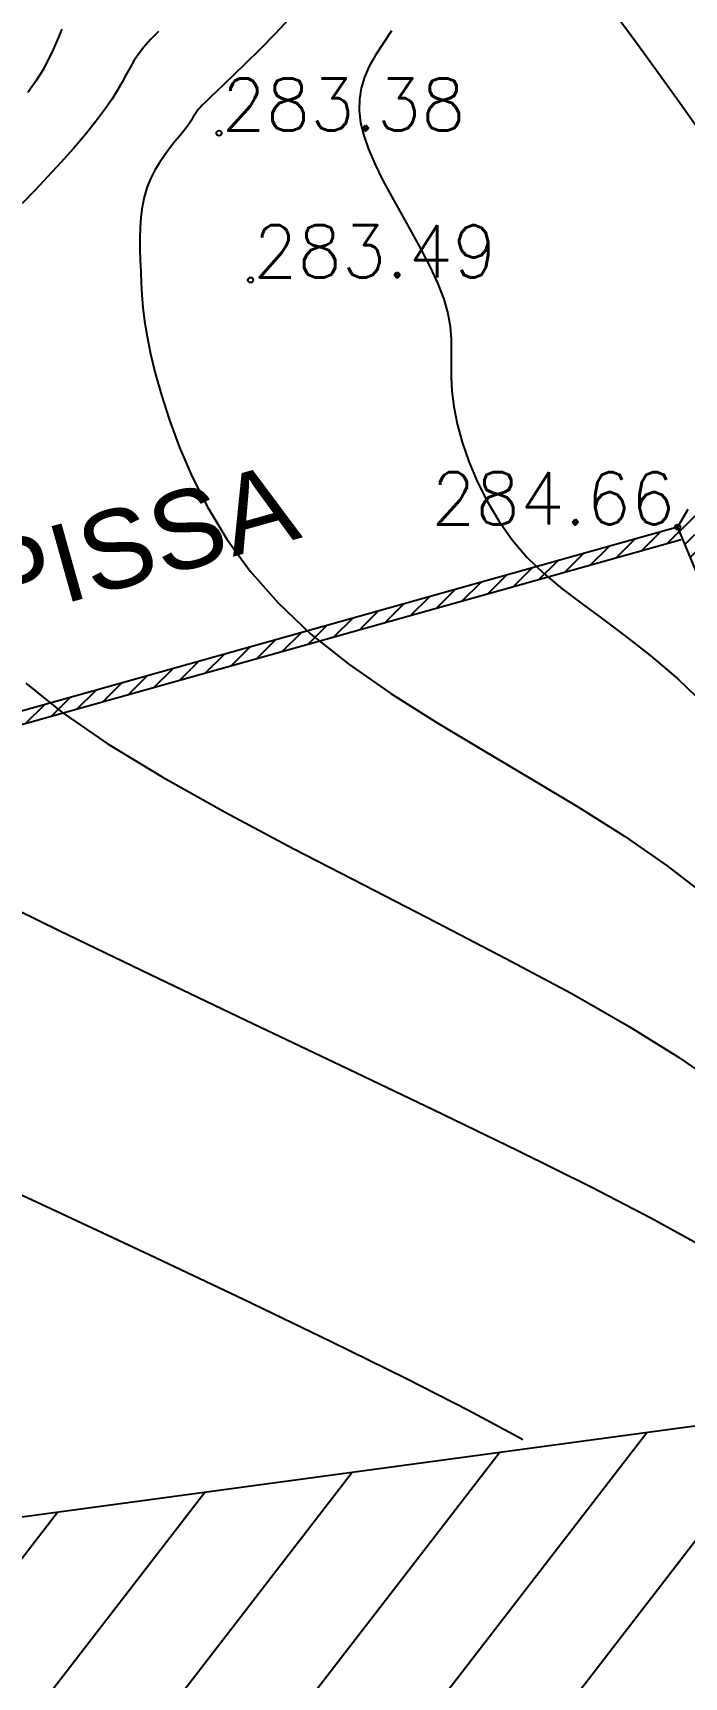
# Model space of a CAD drawing. Extents: x 524954 to 526204, y 9523489 to 9524010.
# Drawn here: x 525603.56 to 525616.03, y 9523822.29 to 9523853.78 of the extents above; entities that cross this region are included whole.
import ezdxf
from ezdxf.enums import TextEntityAlignment as Align

# ---------------------------------------------------------------- set-up
doc = ezdxf.new("R2010")
doc.units = 0
doc.header["$PDMODE"] = 33
doc.header["$PDSIZE"] = 0.1
doc.linetypes.add('CACHE2', pattern=[4.7625, 3.175, -1.5875])
for name, color, linetype in [('Bati', 6, 'Continuous'), ('Bati_H', 1, 'Continuous'), ('Cloture', 7, 'Continuous'), ('CN_01_00', 3, 'Continuous'), ('CN_02_00', 4, 'Continuous'), ('CN_05_00', 6, 'Continuous'), ('CN_10_00', 1, 'Continuous'), ('Murs', 1, 'Continuous'), ('TopoAlt', 3, 'Continuous'), ('TOPOJIS', 7, 'Continuous'), ('Toponomie', 7, 'CACHE2')]:
    doc.layers.add(name, color=color, linetype=linetype)
doc.styles.add('Simplex 1.0', font='Simplex.shx', dxfattribs={"width": 0.99, "height": 1})
doc.styles.get("Standard").update_dxf_attribs({"font": 'arial.ttf'})
pattern_1 = [(45, (0, 0), (-0.1767766952966, 0.1767766952966), [])]

# ---------------------------------------------------------------- blocks, each defined once
blk = doc.blocks.new('TCPOINT M')
at = {"color": 0}
blk.add_point((0, 0), dxfattribs=at)
at = {"layer": 'TopoAlt', "style": 'Simplex 1.0', "width": 0.99}
blk.add_attdef('ALT', (0.15, 0.15), '', height=1, dxfattribs=at)

msp = doc.modelspace()

# ---------------------------------------------------------------- hatches: boundary and pattern name
at = {"layer": 'Bati_H'}
h = msp.add_hatch(dxfattribs=at)
h.set_pattern_fill('_U', color=256, scale=2, angle=-127.6648, style=0, pattern_type=0)
h.set_pattern_definition([(232.33518954, (0, 0), (1.5831979346, -1.222081953), [])])
h.paths.add_polyline_path([(525613.828, 9523806.487), (525610.574, 9523806.068), (525609.917, 9523810.9), (525609.081, 9523810.777), (525608.585, 9523813.909), (525608.139, 9523814.578), (525607.292, 9523814.721), (525604.249, 9523814.304), (525604.145, 9523815.183), (525601.239, 9523814.789), (525596.868, 9523814.226), (525595.553, 9523824.308), (525617.594, 9523827.288), (525620.151, 9523807.42), (525613.813, 9523806.604)])
at = {"layer": 'Murs'}
h = msp.add_hatch(dxfattribs=at)
h.set_pattern_fill('_U', color=256, scale=0.25, angle=45, style=0, pattern_type=0)
h.set_pattern_definition(pattern_1)
h.paths.add_polyline_path([(525616.099, 9523844.658), (525615.901, 9523844.318), (525622.088, 9523829.396), (525637.213, 9523836.582), (525624.939, 9523852.493), (525617.78, 9523847.499), (525617.923, 9523847.294), (525624.887, 9523852.152), (525636.826, 9523836.675), (525622.219, 9523829.735), (525616.18, 9523844.299), (525616.315, 9523844.532)])
h = msp.add_hatch(dxfattribs=at)
h.set_pattern_fill('_U', color=256, scale=0.25, angle=45, style=0, pattern_type=0)
h.set_pattern_definition(pattern_1)
h.paths.add_polyline_path([(525615.901, 9523844.318), (525593.796, 9523838.116), (525591.227, 9523837.327), (525584.966, 9523835.576), (525585.034, 9523835.335), (525591.298, 9523837.087), (525593.867, 9523837.876), (525615.969, 9523844.077)])

# ---------------------------------------------------------------- linework, layer by layer
at = {"layer": 'Bati', "flags": 128}
msp.add_lwpolyline([(525613.828, 9523806.487), (525610.574, 9523806.068), (525609.917, 9523810.9), (525609.081, 9523810.777), (525608.585, 9523813.909), (525608.139, 9523814.578), (525607.292, 9523814.721), (525604.249, 9523814.304), (525604.145, 9523815.183), (525601.239, 9523814.789), (525596.868, 9523814.226), (525595.553, 9523824.308), (525617.594, 9523827.288), (525620.151, 9523807.42), (525613.813, 9523806.604)], close=True, dxfattribs=at)
at = {"layer": 'Cloture', "flags": 128}
for points in [[(525616.099, 9523844.658), (525615.901, 9523844.318), (525622.088, 9523829.396), (525637.213, 9523836.582), (525624.939, 9523852.493), (525617.78, 9523847.499)], [(525615.901, 9523844.318), (525593.796, 9523838.116), (525591.227, 9523837.327), (525584.966, 9523835.576)], [(525615.969, 9523844.077), (525593.867, 9523837.876), (525591.298, 9523837.087), (525585.034, 9523835.335)]]:
    msp.add_lwpolyline(points, dxfattribs=at)
at = {"layer": 'CN_01_00', "flags": 128}
for points, elevation in [([(525608.528, 9523854.123), (525608.202, 9523853.775), (525607.899, 9523853.466), (525607.629, 9523853.2), (525607.404, 9523852.98), (525607.221, 9523852.803), (525607.074, 9523852.663), (525606.96, 9523852.554), (525606.873, 9523852.471), (525606.807, 9523852.407), (525606.759, 9523852.358), (525606.723, 9523852.317), (525606.695, 9523852.28), (525606.67, 9523852.243), (525606.647, 9523852.205), (525606.622, 9523852.163), (525606.593, 9523852.114), (525606.556, 9523852.058), (525606.508, 9523851.99), (525606.447, 9523851.911), (525606.371, 9523851.816), (525606.282, 9523851.708), (525606.186, 9523851.587), (525606.086, 9523851.454), (525605.987, 9523851.309), (525605.893, 9523851.154), (525605.809, 9523850.989), (525605.738, 9523850.816), (525605.684, 9523850.635), (525605.646, 9523850.447), (525605.622, 9523850.253), (525605.609, 9523850.054), (525605.604, 9523849.849), (525605.606, 9523849.641), (525605.613, 9523849.429), (525605.621, 9523849.214), (525605.63, 9523848.997), (525605.643, 9523848.77), (525605.663, 9523848.528), (525605.695, 9523848.263), (525605.742, 9523847.969), (525605.81, 9523847.639), (525605.9, 9523847.266), (525606.019, 9523846.843), (525606.17, 9523846.366), (525606.362, 9523845.843), (525606.604, 9523845.282), (525606.904, 9523844.695), (525607.273, 9523844.09), (525607.719, 9523843.478), (525608.251, 9523842.868), (525608.878, 9523842.27), (525609.604, 9523841.692), (525610.412, 9523841.131), (525611.278, 9523840.582), (525612.182, 9523840.039), (525613.098, 9523839.499), (525614.006, 9523838.954), (525614.882, 9523838.401), (525615.703, 9523837.834), (525616.452, 9523837.25)], 283), ([(525604.11, 9523853.853), (525604.025, 9523853.658), (525603.942, 9523853.465), (525603.851, 9523853.27), (525603.745, 9523853.07), (525603.614, 9523852.863), (525603.459, 9523852.646)], 281), ([(525602.458, 9523837.38), (525604.058, 9523836.593), (525605.806, 9523835.749), (525607.631, 9523834.877), (525609.459, 9523834.006), (525611.219, 9523833.164), (525612.839, 9523832.379), (525614.247, 9523831.68), (525615.389, 9523831.087), (525616.28, 9523830.596)], 281)]:
    msp.add_lwpolyline(points, dxfattribs=dict(at, elevation=elevation))
at = {"layer": 'CN_02_00', "flags": 128}
for points, elevation in [([(525605.959, 9523853.814), (525605.807, 9523853.658), (525605.68, 9523853.514), (525605.577, 9523853.378), (525605.492, 9523853.248), (525605.417, 9523853.119), (525605.345, 9523852.985), (525605.268, 9523852.842), (525605.179, 9523852.685), (525605.068, 9523852.509), (525604.929, 9523852.309), (525604.756, 9523852.083), (525604.555, 9523851.835), (525604.331, 9523851.573), (525604.091, 9523851.303), (525603.844, 9523851.032), (525603.596, 9523850.767), (525603.354, 9523850.514)], 282), ([(525610.42, 9523853.822), (525610.261, 9523853.584), (525610.117, 9523853.361), (525609.996, 9523853.148), (525609.904, 9523852.938), (525609.84, 9523852.728), (525609.807, 9523852.515), (525609.804, 9523852.295), (525609.832, 9523852.064), (525609.89, 9523851.82), (525609.98, 9523851.558), (525610.101, 9523851.275), (525610.252, 9523850.969), (525610.426, 9523850.645), (525610.613, 9523850.31), (525610.805, 9523849.969), (525610.991, 9523849.63), (525611.162, 9523849.298), (525611.31, 9523848.981), (525611.425, 9523848.684), (525611.501, 9523848.412), (525611.544, 9523848.159), (525611.563, 9523847.919), (525611.567, 9523847.682), (525611.565, 9523847.442), (525611.566, 9523847.191), (525611.58, 9523846.922), (525611.616, 9523846.626), (525611.681, 9523846.299), (525611.777, 9523845.946), (525611.904, 9523845.575), (525612.062, 9523845.195), (525612.253, 9523844.813), (525612.475, 9523844.439), (525612.73, 9523844.078), (525613.017, 9523843.741), (525613.337, 9523843.431), (525613.69, 9523843.138), (525614.073, 9523842.847), (525614.487, 9523842.543), (525614.931, 9523842.212), (525615.403, 9523841.839), (525615.903, 9523841.411), (525616.431, 9523840.911)], 284), ([(525603.421, 9523841.333), (525604.111, 9523840.775), (525604.978, 9523840.177), (525606.031, 9523839.536), (525607.235, 9523838.862), (525608.542, 9523838.165), (525609.906, 9523837.458), (525611.279, 9523836.752), (525612.612, 9523836.059), (525613.86, 9523835.39), (525614.975, 9523834.757), (525615.92, 9523834.169), (525616.705, 9523833.625)], 282)]:
    msp.add_lwpolyline(points, dxfattribs=dict(at, elevation=elevation))
at = {"layer": 'CN_05_00', "elevation": 285, "flags": 128}
msp.add_lwpolyline([(525614.814, 9523854.003), (525615.121, 9523853.589), (525615.493, 9523853.078), (525615.92, 9523852.485), (525616.384, 9523851.828), (525616.869, 9523851.128), (525617.358, 9523850.404), (525617.835, 9523849.676), (525618.282, 9523848.963), (525618.684, 9523848.286), (525619.028, 9523847.657), (525619.322, 9523847.07), (525619.579, 9523846.51), (525619.81, 9523845.965), (525620.028, 9523845.421), (525620.221, 9523844.93)], dxfattribs=at)
at = {"layer": 'CN_10_00', "elevation": 280, "flags": 128}
msp.add_lwpolyline([(525602.025, 9523832.139), (525603.903, 9523831.267), (525605.781, 9523830.388), (525607.588, 9523829.531), (525609.253, 9523828.729), (525610.707, 9523828.013), (525611.896, 9523827.406), (525612.835, 9523826.904), (525612.938, 9523826.846)], dxfattribs=at)

# ---------------------------------------------------------------- block references
at = {"layer": 'TOPOJIS'}
ref = msp.add_blockref('TCPOINT M', (525607.12, 9523851.863, 283.38), dxfattribs=at)
ref.add_attrib('ALT', '283.38', (525607.17, 9523851.913, 283.38), dxfattribs={"layer": 'TopoAlt', "height": 1, "style": 'Simplex 1.0', "width": 0.99})
ref = msp.add_blockref('TCPOINT M', (525607.724, 9523849.051, 283.49), dxfattribs=at)
ref.add_attrib('ALT', '283.49', (525607.774, 9523849.101, 283.49), dxfattribs={"layer": 'TopoAlt', "height": 1, "style": 'Simplex 1.0', "width": 0.99})
ref = msp.add_blockref('TCPOINT M', (525615.901, 9523844.318, 284.66), dxfattribs=at)
ref.add_attrib('ALT', '284.66', dxfattribs={"layer": 'TopoAlt', "height": 1, "style": 'Simplex 1.0', "width": 0.99}).set_placement((525615.851, 9523844.368, 284.66), align=Align.RIGHT)

# ---------------------------------------------------------------- texts
at = {"layer": 'Toponomie', "insert": (525582.683, 9523838.399), "char_height": 1.5, "width": 40.17376, "attachment_point": 1, "rotation": 15.6235}
msp.add_mtext('\\pi13.705;RUE MPISSA', dxfattribs=at)

doc.saveas('drawing.dxf')
